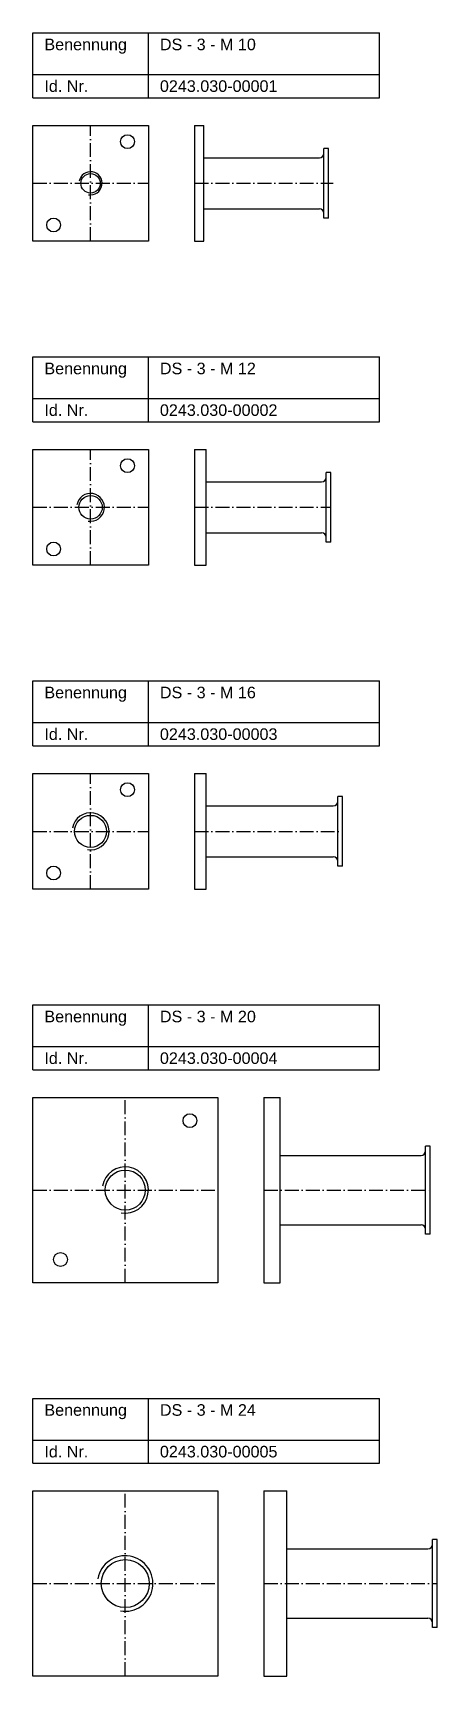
# Model space of a CAD drawing. Header units: millimetres. Extents: x 77 to 252, y 2226 to 2936.
import ezdxf

# ---------------------------------------------------------------- set-up
doc = ezdxf.new("R2010")
doc.units = ezdxf.units.MM
doc.header["$LTSCALE"] = 0.5
doc.linetypes.add('achse', pattern=[18, 12, -3, 0, -3])
doc.layers.add('HALFEN', color=2, linetype='CONTINUOUS')
doc.styles.add('ARIAL50', font='ARIAL.TTF', dxfattribs={"height": 5})

msp = doc.modelspace()

# ---------------------------------------------------------------- linework, layer by layer
at = {"layer": 'HALFEN'}
for p, q in [((77.25, 2936.25), (227.25, 2936.25)), ((77.25, 2908.25), (77.25, 2936.25)), ((127.25, 2908.25), (127.25, 2936.25)), ((227.25, 2908.25), (227.25, 2936.25)), ((77.25, 2918.25), (227.25, 2918.25)), ((77.25, 2908.25), (227.25, 2908.25)), ((77.25, 2896.25), (127.25, 2896.25)), ((77.25, 2846.25), (77.25, 2896.25)), ((127.25, 2896.25), (127.25, 2846.25)), ((147.25, 2896.25), (151.25, 2896.25)), ((147.25, 2896.25), (147.25, 2846.25)), ((151.25, 2846.25), (151.25, 2896.25)), ((203.25, 2856.25), (203.25, 2886.25)), ((205.25, 2886.25), (203.25, 2886.25)), ((205.25, 2856.25), (205.25, 2886.25)), ((151.25, 2882.25), (201.25, 2882.25)), ((151.25, 2860.25), (201.25, 2860.25)), ((205.25, 2856.25), (203.25, 2856.25)), ((127.25, 2846.25), (77.25, 2846.25)), ((147.25, 2846.25), (151.25, 2846.25)), ((77.25, 2796.25), (227.25, 2796.25)), ((77.25, 2768.25), (77.25, 2796.25)), ((127.25, 2768.25), (127.25, 2796.25)), ((227.25, 2768.25), (227.25, 2796.25)), ((77.25, 2778.25), (227.25, 2778.25)), ((77.25, 2768.25), (227.25, 2768.25)), ((77.25, 2706.25), (77.25, 2756.25)), ((77.25, 2756.25), (127.25, 2756.25)), ((127.25, 2756.25), (127.25, 2706.25)), ((147.25, 2756.25), (147.25, 2706.25)), ((147.25, 2756.25), (152.25, 2756.25)), ((152.25, 2706.25), (152.25, 2756.25)), ((152.25, 2742.25), (202.25, 2742.25)), ((206.25, 2746.25), (204.25, 2746.25)), ((204.25, 2716.25), (204.25, 2746.25)), ((206.25, 2716.25), (206.25, 2746.25)), ((152.25, 2720.25), (202.25, 2720.25)), ((206.25, 2716.25), (204.25, 2716.25)), ((127.25, 2706.25), (77.25, 2706.25)), ((147.25, 2706.25), (152.25, 2706.25)), ((77.25, 2656.25), (227.25, 2656.25)), ((77.25, 2628.25), (77.25, 2656.25)), ((127.25, 2628.25), (127.25, 2656.25)), ((227.25, 2628.25), (227.25, 2656.25)), ((77.25, 2638.25), (227.25, 2638.25)), ((77.25, 2628.25), (227.25, 2628.25)), ((77.25, 2616.25), (127.25, 2616.25)), ((77.25, 2566.25), (77.25, 2616.25)), ((127.25, 2616.25), (127.25, 2566.25)), ((147.25, 2616.25), (147.25, 2566.25)), ((147.25, 2616.25), (152.25, 2616.25)), ((152.25, 2566.25), (152.25, 2616.25)), ((209.25, 2576.25), (209.25, 2606.25)), ((211.25, 2606.25), (209.25, 2606.25)), ((211.25, 2576.25), (211.25, 2606.25)), ((152.25, 2602.25), (207.25, 2602.25)), ((152.25, 2580.25), (207.25, 2580.25)), ((211.25, 2576.25), (209.25, 2576.25)), ((127.25, 2566.25), (77.25, 2566.25)), ((147.25, 2566.25), (152.25, 2566.25)), ((77.25, 2516.25), (227.25, 2516.25)), ((77.25, 2488.25), (77.25, 2516.25)), ((127.25, 2488.25), (127.25, 2516.25)), ((227.25, 2488.25), (227.25, 2516.25)), ((77.25, 2498.25), (227.25, 2498.25)), ((77.25, 2488.25), (227.25, 2488.25)), ((77.25, 2476.25), (157.25, 2476.25)), ((77.25, 2396.25), (77.25, 2476.25)), ((157.25, 2476.25), (157.25, 2396.25)), ((177.25, 2476.25), (177.25, 2396.25)), ((177.25, 2476.25), (184.25, 2476.25)), ((184.25, 2396.25), (184.25, 2476.25)), ((184.25, 2451.25), (245.25, 2451.25)), ((247.25, 2417.25), (247.25, 2455.25)), ((249.25, 2455.25), (247.25, 2455.25)), ((249.25, 2417.25), (249.25, 2455.25)), ((184.25, 2421.25), (245.25, 2421.25)), ((249.25, 2417.25), (247.25, 2417.25)), ((157.25, 2396.25), (77.25, 2396.25)), ((177.25, 2396.25), (184.25, 2396.25)), ((77.25, 2346.25), (227.25, 2346.25)), ((77.25, 2318.25), (77.25, 2346.25)), ((127.25, 2318.25), (127.25, 2346.25)), ((227.25, 2318.25), (227.25, 2346.25)), ((77.25, 2328.25), (227.25, 2328.25)), ((77.25, 2318.25), (227.25, 2318.25)), ((77.25, 2306.25), (157.25, 2306.25)), ((77.25, 2226.25), (77.25, 2306.25)), ((157.25, 2306.25), (157.25, 2226.25)), ((177.25, 2306.25), (177.25, 2226.25)), ((177.25, 2306.25), (187.25, 2306.25)), ((187.25, 2226.25), (187.25, 2306.25)), ((187.25, 2281.25), (248.25, 2281.25)), ((252.25, 2285.25), (250.25, 2285.25)), ((250.25, 2247.25), (250.25, 2285.25)), ((252.25, 2247.25), (252.25, 2285.25)), ((187.25, 2251.25), (248.25, 2251.25)), ((252.25, 2247.25), (250.25, 2247.25)), ((157.25, 2226.25), (77.25, 2226.25)), ((177.25, 2226.25), (187.25, 2226.25))]:
    msp.add_line(p, q, dxfattribs=at)
at = {"layer": 'HALFEN', "color": 1, "linetype": 'achse'}
for p, q in [((102.25, 2846.25), (102.25, 2896.25)), ((77.25, 2871.25), (127.25, 2871.25)), ((147.25, 2871.25), (207.25, 2871.25)), ((102.25, 2706.25), (102.25, 2756.25)), ((77.25, 2731.25), (127.25, 2731.25)), ((147.25, 2731.25), (206.25, 2731.25)), ((102.25, 2566.25), (102.25, 2616.25)), ((77.25, 2591.25), (127.25, 2591.25)), ((147.25, 2591.25), (211.25, 2591.25)), ((117.25, 2396.25), (117.25, 2476.25)), ((77.25, 2436.25), (157.25, 2436.25)), ((177.25, 2436.25), (249.25, 2436.25)), ((117.25, 2226.25), (117.25, 2306.25)), ((77.25, 2266.25), (157.25, 2266.25)), ((177.25, 2266.25), (252.25, 2266.25))]:
    msp.add_line(p, q, dxfattribs=at)
at = {"layer": 'HALFEN'}
for centre, radius in [((118.25, 2889.25, 7), 3), ((102.25, 2871.25), 4.19), ((86.25, 2853.25), 3), ((118.25, 2749.25, 7), 3), ((102.25, 2731.25), 5.05), ((86.25, 2713.25), 3), ((118.25, 2609.25, 7), 3), ((102.25, 2591.25), 6.92), ((86.25, 2573.25), 3), ((145.25, 2466.25), 3), ((117.25, 2436.25), 8.65), ((89.25, 2406.25), 3), ((117.25, 2266.25), 10.38)]:
    msp.add_circle(centre, radius, dxfattribs=at)
for centre, start, end in [((201.25, 2884.25), 270, 0), ((201.25, 2858.25), 0, 90), ((202.25, 2744.25), 270, 0), ((202.25, 2718.25), 0, 90), ((207.25, 2604.25), 270, 0), ((207.25, 2578.25), 0, 90), ((245.25, 2453.25), 270, 0), ((245.25, 2419.25), 0, 90), ((248.25, 2283.25), 270, 0), ((248.25, 2249.25), 0, 90)]:
    msp.add_arc(centre, 2, start, end, dxfattribs=at)
at = {"layer": 'HALFEN', "color": 1}
for centre, radius in [((102.25, 2871.25), 5), ((102.25, 2731.25), 6), ((102.25, 2591.25), 8), ((117.25, 2436.25), 10), ((117.25, 2266.25), 12)]:
    msp.add_arc(centre, radius, 260, 170, dxfattribs=at)

# ---------------------------------------------------------------- texts
at = {"layer": 'HALFEN', "style": 'ARIAL50'}
for s, p in [('Benennung', (82.25, 2928.75)), ('DS - 3 - M 10', (132.25, 2928.75)), ('Id. Nr.', (82.25, 2910.75)), ('0243.030-00001', (132.25, 2910.75)), ('Benennung', (82.25, 2788.75)), ('DS - 3 - M 12', (132.25, 2788.75)), ('Id. Nr.', (82.25, 2770.75)), ('0243.030-00002', (132.25, 2770.75)), ('Benennung', (82.25, 2648.75)), ('DS - 3 - M 16', (132.25, 2648.75)), ('Id. Nr.', (82.25, 2630.75)), ('0243.030-00003', (132.25, 2630.75)), ('Benennung', (82.25, 2508.75)), ('DS - 3 - M 20', (132.25, 2508.75)), ('Id. Nr.', (82.25, 2490.75)), ('0243.030-00004', (132.25, 2490.75)), ('Benennung', (82.25, 2338.75)), ('DS - 3 - M 24', (132.25, 2338.75)), ('Id. Nr.', (82.25, 2320.75)), ('0243.030-00005', (132.25, 2320.75))]:
    msp.add_text(s, height=5, dxfattribs=at).set_placement(p)

doc.saveas('drawing.dxf')
